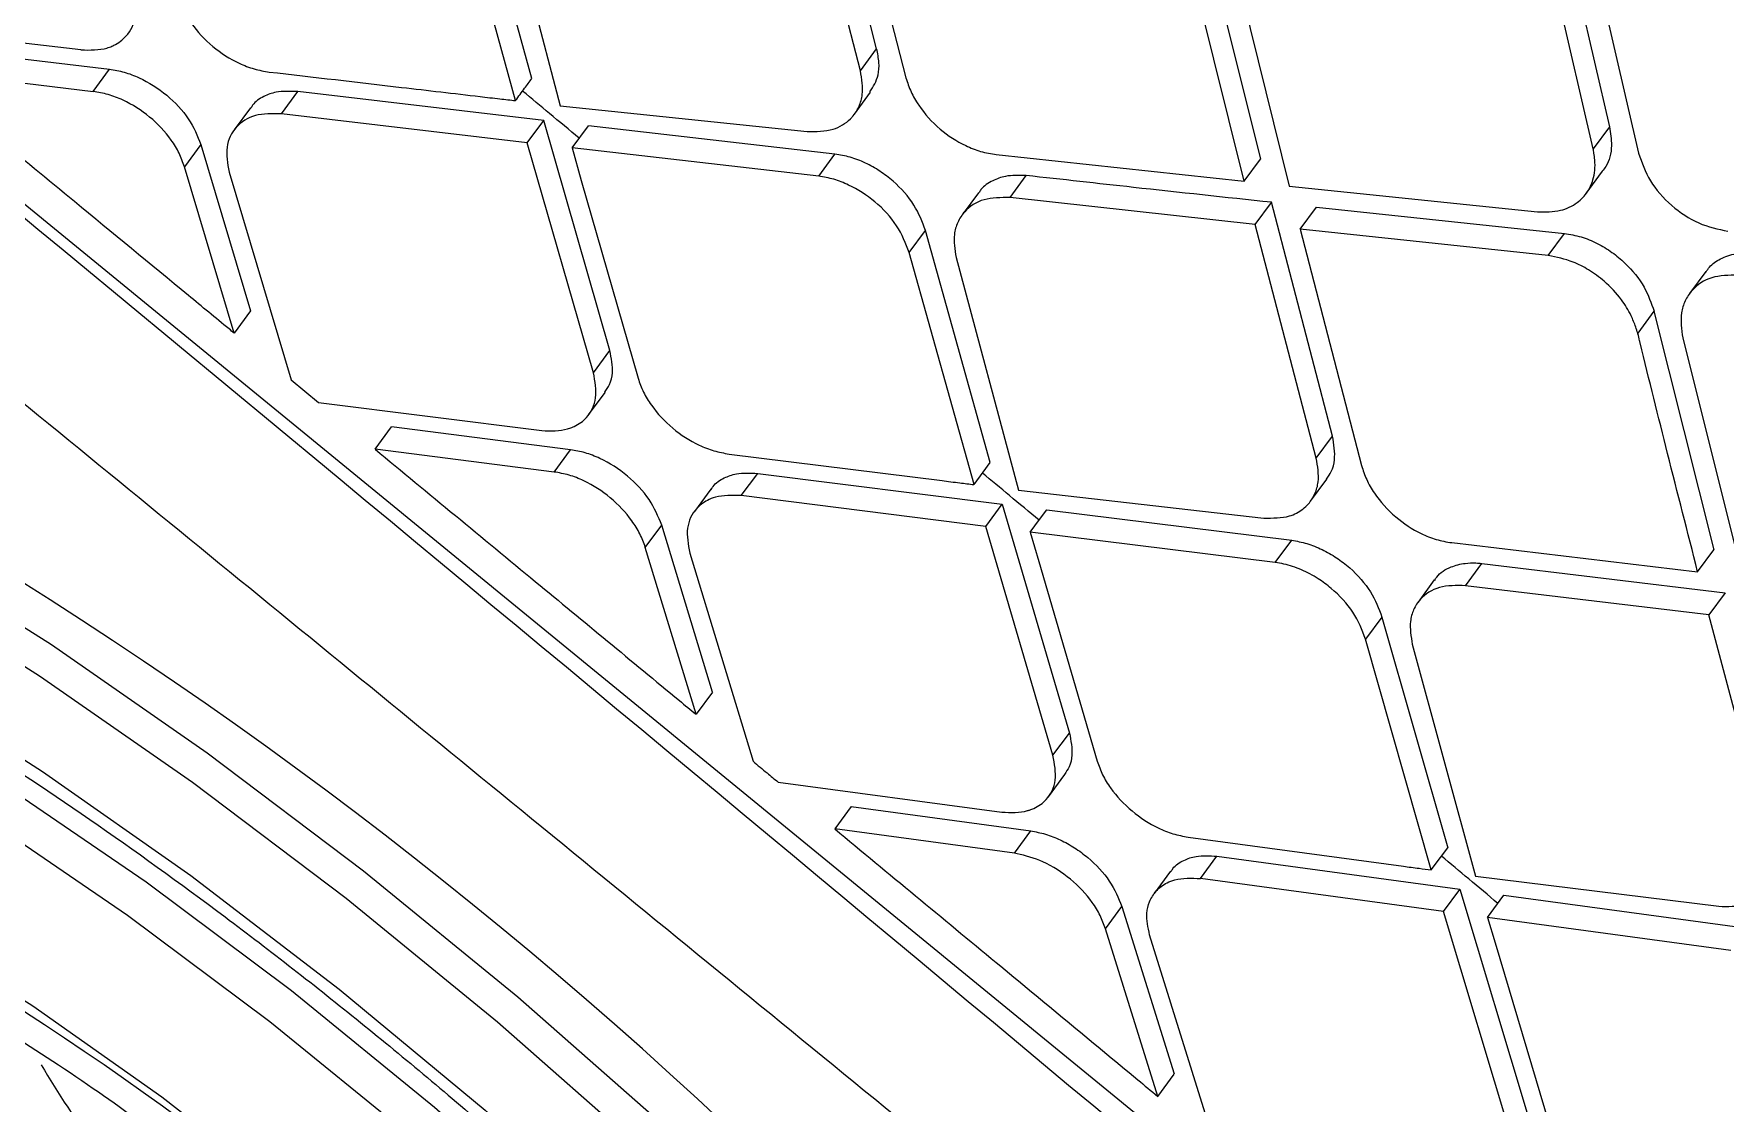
# Model space of a CAD drawing. Extents: x 832 to 912, y 781 to 934.
# Drawn here: x 898.256 to 899.266, y 875.258 to 875.896 of the extents above; entities that cross this region are included whole.
import ezdxf

# ---------------------------------------------------------------- set-up
doc = ezdxf.new("R2010")
doc.units = 0
doc.header["$MEASUREMENT"] = 0
doc.layers.add('1', color=4, linetype='Continuous')

# ---------------------------------------------------------------- blocks, each defined once
blk = doc.blocks.new('2026 SOVEREIGN HL')
at = {"layer": '1', "color": 3, "linetype": 'Continuous', "lineweight": 25}
for p, q in [((67.9497, 77.5304), (65.2952, 79.7039)), ((67.0302, 78.7927), (66.994, 78.9328)), ((67.0205, 78.7795), (66.9843, 78.9196)), ((66.8244, 78.7749), (66.7862, 78.914)), ((67.0114, 78.917), (67.0477, 78.7753)), ((66.8147, 78.7617), (66.7764, 78.9009)), ((66.8046, 78.8983), (66.8414, 78.7586)), ((67.4339, 78.8914), (67.4676, 78.7461)), ((67.2238, 78.8696), (67.2592, 78.7267)), ((67.4579, 78.733), (67.4242, 78.8783)), ((67.4514, 78.8759), (67.4849, 78.7303)), ((67.2495, 78.7136), (67.2141, 78.8565)), ((67.2411, 78.8539), (67.2764, 78.7107)), ((66.5553, 78.792), (66.4223, 78.8078)), ((66.4659, 78.7932), (66.5723, 78.7805)), ((67.0205, 78.7795), (67.0302, 78.7927)), ((66.4562, 78.78), (66.5626, 78.7672)), ((66.5626, 78.7672), (66.5723, 78.7805)), ((66.6565, 78.7574), (66.6467, 78.7442)), ((66.6749, 78.7539), (66.6847, 78.7671)), ((66.8315, 78.7498), (66.6847, 78.7671)), ((66.8414, 78.7586), (66.9887, 78.7433)), ((67.0169, 78.7536), (67.0266, 78.7667)), ((66.8217, 78.7366), (66.6749, 78.7539)), ((66.8217, 78.7366), (66.8315, 78.7498)), ((66.871, 78.6124), (66.8315, 78.7498)), ((66.8484, 78.7335), (66.8582, 78.7467)), ((67.0053, 78.7298), (66.8582, 78.7467)), ((67.4676, 78.7461), (67.4579, 78.733)), ((66.6269, 78.7355), (66.6171, 78.7222)), ((66.6269, 78.7355), (66.6565, 78.6362)), ((66.8612, 78.5992), (66.8217, 78.7366)), ((66.8484, 78.7335), (66.8539, 78.714)), ((66.9956, 78.7166), (66.8484, 78.7335)), ((66.9956, 78.7166), (67.0053, 78.7298)), ((67.1016, 78.7295), (67.2495, 78.7136)), ((66.6467, 78.6229), (66.6171, 78.7222)), ((66.6437, 78.719), (66.6807, 78.5949)), ((67.1098, 78.7038), (67.1195, 78.717)), ((67.2495, 78.7136), (67.2592, 78.7267)), ((67.4537, 78.7062), (67.4635, 78.7195)), ((66.8539, 78.714), (66.8878, 78.5959)), ((67.2764, 78.7107), (67.4246, 78.6953)), ((67.091, 78.7067), (67.0812, 78.6935)), ((67.2561, 78.6878), (67.1098, 78.7038)), ((67.2561, 78.6878), (67.2658, 78.7009)), ((67.3023, 78.5613), (67.2658, 78.701)), ((67.2829, 78.6849), (67.2927, 78.6981)), ((67.2927, 78.6981), (67.4407, 78.6824)), ((67.2926, 78.5482), (67.2561, 78.6878)), ((67.0496, 78.671), (67.0594, 78.6842)), ((67.098, 78.5456), (67.0594, 78.6842)), ((67.2829, 78.6849), (67.3196, 78.5437)), ((67.431, 78.6692), (67.2829, 78.6849)), ((67.431, 78.6692), (67.4407, 78.6824)), ((67.0883, 78.5324), (67.0496, 78.671)), ((67.0776, 78.6681), (67.1148, 78.5291)), ((67.5251, 78.6597), (67.5154, 78.6466)), ((66.6565, 78.6362), (66.6467, 78.6229)), ((67.4941, 78.636), (67.4844, 78.6228)), ((67.4941, 78.636), (67.5299, 78.4935)), ((67.5113, 78.62), (67.5469, 78.4772)), ((66.8612, 78.5992), (66.871, 78.6124)), ((66.6807, 78.5949), (66.697, 78.5814)), ((66.8583, 78.5741), (66.8681, 78.5874)), ((66.697, 78.5814), (66.8303, 78.5646)), ((66.7308, 78.5535), (66.7406, 78.5668)), ((66.8475, 78.5532), (66.7406, 78.5668)), ((67.2926, 78.5482), (67.3023, 78.5613)), ((66.8377, 78.5399), (66.7308, 78.5535)), ((66.8377, 78.5399), (66.8475, 78.5532)), ((66.9421, 78.5506), (67.0692, 78.5348)), ((66.9494, 78.5258), (66.9592, 78.5391)), ((66.9592, 78.5391), (67.1052, 78.5206)), ((67.2891, 78.5224), (67.2989, 78.5356)), ((66.9312, 78.5297), (66.9214, 78.5164)), ((67.0954, 78.5074), (66.9494, 78.5258)), ((67.1148, 78.5291), (67.2612, 78.5124)), ((67.0954, 78.5074), (67.1052, 78.5206)), ((67.1052, 78.5206), (67.1453, 78.384)), ((67.1317, 78.5173), (67.2779, 78.4991)), ((66.8921, 78.4949), (66.9019, 78.5081)), ((66.9322, 78.4085), (66.9019, 78.5081)), ((67.1354, 78.3707), (67.0954, 78.5074)), ((66.9224, 78.3952), (66.8921, 78.4949)), ((67.1219, 78.504), (67.127, 78.4865)), ((67.2681, 78.4859), (67.1219, 78.504)), ((67.2681, 78.4859), (67.2779, 78.4991)), ((67.3734, 78.4977), (67.5202, 78.4803)), ((66.9186, 78.4915), (66.9564, 78.3671)), ((67.127, 78.4865), (67.1618, 78.3672)), ((67.3816, 78.472), (67.3913, 78.4853)), ((67.3913, 78.4853), (67.5366, 78.4678)), ((67.5202, 78.4803), (67.5299, 78.4935)), ((67.363, 78.4754), (67.3533, 78.4621)), ((67.5268, 78.4546), (67.3816, 78.472)), ((67.5366, 78.4678), (67.5268, 78.4546)), ((67.5638, 78.3156), (67.5268, 78.4546)), ((67.3318, 78.4533), (67.322, 78.4401)), ((67.3318, 78.4533), (67.371, 78.3155)), ((67.3612, 78.3022), (67.322, 78.4401)), ((67.3499, 78.437), (67.3876, 78.2986)), ((66.9322, 78.4085), (66.9224, 78.3952)), ((67.1354, 78.3707), (67.1453, 78.384)), ((66.9714, 78.3547), (67.1049, 78.3368)), ((67.1327, 78.3459), (67.1425, 78.3592)), ((67.015, 78.3401), (67.0052, 78.3267)), ((67.015, 78.3401), (67.1223, 78.3255)), ((67.1124, 78.3122), (67.0052, 78.3267)), ((67.1124, 78.3122), (67.1222, 78.3255)), ((67.2161, 78.3218), (67.3446, 78.3045)), ((67.2235, 78.2971), (67.2333, 78.3104)), ((67.2333, 78.3104), (67.3783, 78.2907)), ((67.2056, 78.3014), (67.1958, 78.2881)), ((67.3685, 78.2774), (67.2235, 78.2971)), ((67.3876, 78.2986), (67.5329, 78.2805)), ((67.3685, 78.2774), (67.3783, 78.2906)), ((67.3783, 78.2907), (67.419, 78.1549)), ((67.3948, 78.2738), (67.4046, 78.2871)), ((67.4046, 78.2871), (67.5497, 78.2674)), ((67.1668, 78.2671), (67.1766, 78.2804)), ((67.1766, 78.2804), (67.2078, 78.1804)), ((67.4092, 78.1416), (67.3685, 78.2774)), ((67.3948, 78.2738), (67.3993, 78.2586)), ((67.5399, 78.2541), (67.3948, 78.2738)), ((67.198, 78.167), (67.1668, 78.2671)), ((67.2319, 78.1388), (67.1931, 78.2634)), ((67.3993, 78.2586), (67.4354, 78.1378)), ((67.198, 78.167), (67.2078, 78.1803))]:
    blk.add_line(p, q, dxfattribs=at)
at = {"layer": '1', "color": 3, "linetype": 'Continuous', "lineweight": 25, "flags": 128}
for points in [[(67.3084, 77.2876), (67.3395, 77.2929), (67.3759, 77.3089), (67.4017, 77.3346), (67.4165, 77.3697), (67.4201, 77.4135), (67.4124, 77.4655), (67.3936, 77.525), (67.3639, 77.591), (67.3238, 77.6626), (67.2738, 77.7387), (67.2146, 77.8183), (67.1472, 77.9001), (67.0725, 77.983), (66.9917, 78.0658), (66.9057, 78.1472), (66.8161, 78.2262), (66.7239, 78.3014), (66.6307, 78.3719), (66.5377, 78.4366), (66.4463, 78.4945), (66.3578, 78.5449), (66.2736, 78.5869)], [(66.8921, 78.1337), (66.804, 78.2113), (66.7135, 78.2852), (66.6219, 78.3544), (66.5306, 78.418), (66.4408, 78.4749)], [(67.0883, 78.5324), (67.0937, 78.5398), (67.098, 78.5456)], [(67.1219, 78.504), (67.1274, 78.5115), (67.1317, 78.5173)], [(66.4454, 78.4168), (66.5324, 78.3611), (66.6209, 78.2989), (66.7094, 78.231), (66.7965, 78.1587), (66.8809, 78.0829), (66.9612, 78.0051), (67.0362, 77.9262), (67.1046, 77.8477), (67.1655, 77.7708), (67.2177, 77.6965), (67.2606, 77.6262), (67.2935, 77.561), (67.3157, 77.5018), (67.3271, 77.4496), (67.3273, 77.4052), (67.3164, 77.3694), (67.2946, 77.3426), (67.2621, 77.3253), (67.2196, 77.3179), (67.1677, 77.3203), (67.1072, 77.3325), (67.039, 77.3545), (66.9643, 77.3858)], [(67.2611, 77.3878), (67.268, 77.3967), (67.2813, 77.4296), (67.2834, 77.4712), (67.2741, 77.521), (67.2537, 77.578), (67.2224, 77.6413), (67.1809, 77.7098), (67.1299, 77.7823), (67.0701, 77.8576), (67.0027, 77.9343), (66.9287, 78.0113), (66.8495, 78.0871), (66.7664, 78.1604), (66.6809, 78.2301), (66.5943, 78.2949), (66.5082, 78.3537), (66.4241, 78.4055), (66.3433, 78.4494)], [(67.2478, 77.5248), (67.2306, 77.5711), (67.1999, 77.6332), (67.1591, 77.7005), (67.109, 77.7717), (67.0503, 77.8456), (66.9841, 77.921), (66.9115, 77.9965), (66.8337, 78.071), (66.7521, 78.143), (66.6681, 78.2114), (66.583, 78.275), (66.4985, 78.3328), (66.4159, 78.3836), (66.3366, 78.4268)], [(67.3612, 78.3022), (67.3667, 78.3096), (67.371, 78.3155)], [(66.3791, 78.3082), (66.4512, 78.2686), (66.5266, 78.2211), (66.6036, 78.1667), (66.6804, 78.1068), (66.7553, 78.0425), (66.8266, 77.9754), (66.8928, 77.9069), (66.9524, 77.8386), (67.004, 77.772), (67.0466, 77.7087), (67.079, 77.6499), (67.1007, 77.597), (67.1111, 77.5513), (67.11, 77.5136), (67.0974, 77.4849), (67.0736, 77.4659), (67.0392, 77.4568), (66.9949, 77.458), (66.9416, 77.4695), (66.8807, 77.4908), (66.8134, 77.5216)]]:
    blk.add_lwpolyline(points, dxfattribs=at)
at = {"layer": '1', "color": 3, "linetype": 'Continuous', "lineweight": 25}
for centre, radius, start, end in [((65.0546, 76.1432), 2.7534, 33.83, 63.4643), ((65.5819, 76.7552), 1.7381, 32.3613, 62.4637), ((67.02, 78.4732), 0.5667, 210.4722, 222.5557)]:
    blk.add_arc(centre, radius, start, end, dxfattribs=at)
for points, knots in [([(61.3533, 82.7876), (61.4809, 82.6836), (61.7413, 82.4714), (62.1237, 82.1604), (62.4895, 81.8632), (62.8226, 81.5926), (63.1215, 81.3499), (63.3865, 81.1347), (63.6181, 80.9467), (63.818, 80.7843), (64.0052, 80.6322), (64.1895, 80.4824), (64.3846, 80.3237), (64.5854, 80.1603), (64.7957, 79.9891), (65.0202, 79.8062), (65.2592, 79.6114), (65.5153, 79.4025), (65.7928, 79.1761), (66.1009, 78.9244), (66.4468, 78.6418), (66.8224, 78.3345), (67.2266, 78.0038), (67.6579, 77.651), (68.1234, 77.2704), (68.6072, 76.8749), (68.9361, 76.6068), (69.0982, 76.4746)], [0, 0, 0, 0, 0.049445, 0.100866, 0.148055, 0.191016, 0.22976, 0.263698, 0.293563, 0.319356, 0.341079, 0.366002, 0.390687, 0.416599, 0.443737, 0.472101, 0.503524, 0.536326, 0.571311, 0.611051, 0.655739, 0.705377, 0.75672, 0.812473, 0.872625, 0.937195, 1, 1, 1, 1]), ([(69.1122, 76.5144), (69.1118, 76.5148), (69.1082, 76.5178), (69.0962, 76.5278), (69.0536, 76.5638), (68.8946, 76.6979), (68.2765, 77.2205), (67.0549, 78.2558), (65.9379, 79.1734), (65.2946, 79.7019)], [0, 0, 0, 0, 0.000353, 0.002828, 0.009436, 0.033986, 0.128384, 0.498019, 1, 1, 1, 1]), ([(67.9677, 76.6843), (67.9522, 76.6652), (67.9214, 76.6272), (67.8466, 76.5972), (67.7528, 76.5877), (67.6395, 76.6005), (67.5086, 76.6355), (67.3625, 76.692), (67.2036, 76.7685), (67.0348, 76.8633), (66.8586, 76.975), (66.678, 77.1015), (66.496, 77.2403), (66.3154, 77.389), (66.1394, 77.5449), (65.971, 77.7055), (65.813, 77.8682), (65.6678, 78.0302), (65.5383, 78.1887), (65.4268, 78.3412), (65.3354, 78.4851), (65.2658, 78.618), (65.2189, 78.738), (65.1961, 78.8428), (65.1962, 78.9319), (65.2167, 78.9758), (65.227, 78.9977)], [0, 0, 0, 0, 0.041592, 0.083214, 0.124887, 0.166634, 0.208282, 0.250094, 0.291784, 0.333525, 0.375239, 0.416796, 0.458576, 0.500203, 0.541828, 0.583472, 0.625154, 0.666837, 0.708546, 0.750195, 0.791886, 0.833564, 0.875219, 0.916884, 0.958438, 1, 1, 1, 1]), ([(67.8875, 76.9308), (67.8798, 76.9201), (67.8657, 76.9006), (67.8397, 76.8811), (67.8103, 76.8658), (67.7764, 76.8551), (67.7369, 76.8495), (67.7031, 76.8486), (67.6748, 76.8498), (67.6505, 76.8521), (67.6253, 76.8556), (67.5991, 76.8603), (67.5719, 76.8662), (67.5456, 76.8728), (67.5158, 76.8813), (67.487, 76.8904), (67.4564, 76.9012), (67.4275, 76.9119), (67.3943, 76.9252), (67.332, 76.9518), (67.2414, 76.9954), (67.147, 77.0474), (67.0805, 77.0866), (67.0406, 77.1109), (67.0002, 77.1363), (66.9595, 77.1626), (66.9207, 77.1883), (66.8786, 77.2168), (66.8227, 77.2558), (66.7462, 77.3111), (66.661, 77.3757), (66.5802, 77.4396), (66.5102, 77.497), (66.4397, 77.5565), (66.3671, 77.6198), (66.2909, 77.6886), (66.2198, 77.7552), (66.1532, 77.8197), (66.0868, 77.8861), (66.0147, 77.961), (65.9417, 78.0405), (65.8737, 78.118), (65.8223, 78.1796), (65.7834, 78.2279), (65.7478, 78.2735), (65.7095, 78.3244), (65.6719, 78.3773), (65.6372, 78.4287), (65.6046, 78.4798), (65.5692, 78.5398), (65.5356, 78.6032), (65.5059, 78.6689), (65.4851, 78.7258), (65.4724, 78.7725), (65.4645, 78.8148), (65.4616, 78.8506), (65.4629, 78.884), (65.4671, 78.9095), (65.4741, 78.9323), (65.4807, 78.9468), (65.4854, 78.9549), (65.4868, 78.9572), (65.4872, 78.9579), (65.4874, 78.9582)], [0, 0, 0, 0, 0.02542, 0.04617, 0.062237, 0.0865, 0.107295, 0.124614, 0.135021, 0.145431, 0.155844, 0.16626, 0.176679, 0.1871, 0.195617, 0.20888, 0.217293, 0.226893, 0.237681, 0.249656, 0.286176, 0.31973, 0.330747, 0.341765, 0.352782, 0.363799, 0.374817, 0.383992, 0.397482, 0.41936, 0.444455, 0.464566, 0.483075, 0.499981, 0.520841, 0.541703, 0.562565, 0.580476, 0.599015, 0.621173, 0.646416, 0.669062, 0.690048, 0.701844, 0.713042, 0.732021, 0.749364, 0.763487, 0.782074, 0.800394, 0.825398, 0.850387, 0.875359, 0.895022, 0.911607, 0.934725, 0.949433, 0.966918, 0.980715, 0.9945, 0.998285, 0.999402, 1, 1, 1, 1]), ([(66.5553, 78.792), (66.5608, 78.7919), (66.5669, 78.7918), (66.5728, 78.7938), (66.577, 78.7956), (66.5837, 78.8006), (66.5892, 78.8115), (66.5875, 78.8219), (66.5866, 78.8271)], [0, 0, 0, 0, 0.249572, 0.278598, 0.33013, 0.500414, 0.750346, 1, 1, 1, 1]), ([(66.6133, 78.824), (66.6142, 78.8212), (66.6161, 78.8158), (66.6225, 78.8053), (66.6334, 78.7935), (66.6471, 78.7849), (66.6588, 78.7803), (66.6647, 78.7793), (66.6677, 78.7788)], [0, 0, 0, 0, 0.130296, 0.257239, 0.500161, 0.739707, 0.867353, 1, 1, 1, 1]), ([(67.0262, 78.767), (67.0282, 78.7701), (67.0313, 78.7752), (67.0319, 78.7845), (67.0308, 78.7899), (67.0302, 78.7927)], [0, 0, 0, 0, 0.4467464, 0.7204842, 1, 1, 1, 1]), ([(66.6467, 78.6229), (66.6457, 78.6237), (66.6366, 78.6312), (66.6048, 78.6574), (66.5423, 78.7089), (66.4879, 78.7538), (66.4562, 78.78)], [0, 0, 0, 0, 0.015652, 0.142917, 0.500003, 1, 1, 1, 1]), ([(66.5723, 78.7805), (66.5753, 78.78), (66.5811, 78.779), (66.5929, 78.7745), (66.6069, 78.7656), (66.6205, 78.7511), (66.6248, 78.7407), (66.6269, 78.7355)], [0, 0, 0, 0, 0.128723, 0.256312, 0.507275, 0.754916, 1, 1, 1, 1]), ([(66.6677, 78.7788), (66.694, 78.7758), (66.7359, 78.7709), (66.7779, 78.766), (66.7935, 78.7642)], [0, 0, 0, 0, 0.627629, 1, 1, 1, 1]), ([(66.9887, 78.7433), (66.9941, 78.7433), (67.0043, 78.7433), (67.0122, 78.7484), (67.017, 78.7534), (67.0199, 78.758), (67.0225, 78.767), (67.0213, 78.7746), (67.0205, 78.7795)], [0, 0, 0, 0, 0.249194, 0.469225, 0.49899, 0.639499, 0.769991, 1, 1, 1, 1]), ([(66.6847, 78.7671), (66.6802, 78.7673), (66.6727, 78.7676), (66.6639, 78.7642), (66.6588, 78.7609), (66.657, 78.7578), (66.6567, 78.7572)], [0, 0, 0, 0, 0.3747409, 0.6284597, 0.9259652, 1, 1, 1, 1]), ([(66.8147, 78.7617), (66.8165, 78.7642), (66.8197, 78.7686), (66.823, 78.773), (66.8244, 78.7749)], [0, 0, 0, 0, 0.5600438, 1, 1, 1, 1]), ([(66.8527, 78.7393), (66.8468, 78.7442), (66.8355, 78.7536), (66.8243, 78.7629), (66.8189, 78.7674)], [0, 0, 0, 0, 0.523844, 1, 1, 1, 1]), ([(67.0477, 78.7753), (67.0486, 78.7725), (67.0504, 78.767), (67.0566, 78.7563), (67.0673, 78.7443), (67.0808, 78.7356), (67.0925, 78.731), (67.0985, 78.73), (67.1016, 78.7295)], [0, 0, 0, 0, 0.128536, 0.25497, 0.500547, 0.734841, 0.863667, 1, 1, 1, 1]), ([(66.6171, 78.7222), (66.6161, 78.7249), (66.6142, 78.7303), (66.6079, 78.7407), (66.5969, 78.7525), (66.5831, 78.7612), (66.5714, 78.7657), (66.5655, 78.7667), (66.5626, 78.7672)], [0, 0, 0, 0, 0.129099, 0.255621, 0.500146, 0.741206, 0.868485, 1, 1, 1, 1]), ([(66.7935, 78.7642), (66.7974, 78.7637), (66.8045, 78.7629), (66.8116, 78.7621), (66.8147, 78.7617)], [0, 0, 0, 0, 0.559997, 1, 1, 1, 1]), ([(66.6749, 78.7539), (66.6694, 78.7539), (66.6586, 78.7541), (66.6471, 78.7465), (66.641, 78.7345), (66.6428, 78.7242), (66.6437, 78.719)], [0, 0, 0, 0, 0.249779, 0.499796, 0.750027, 1, 1, 1, 1]), ([(67.4676, 78.7461), (67.4682, 78.7423), (67.4695, 78.7337), (67.4673, 78.7246), (67.464, 78.7205), (67.4632, 78.7196)], [0, 0, 0, 0, 0.378339, 0.865953, 1, 1, 1, 1]), ([(67.0594, 78.6842), (67.0574, 78.6893), (67.0534, 78.6997), (67.0426, 78.7119), (67.0322, 78.7198), (67.0235, 78.7247), (67.0143, 78.7283), (67.0083, 78.7293), (67.0053, 78.7298)], [0, 0, 0, 0, 0.236567, 0.481306, 0.607511, 0.736006, 0.866818, 1, 1, 1, 1]), ([(67.4246, 78.6953), (67.4293, 78.6953), (67.4382, 78.6952), (67.4483, 78.7001), (67.4546, 78.7067), (67.4585, 78.7152), (67.4593, 78.7234), (67.4584, 78.7298), (67.458, 78.7321), (67.4579, 78.733)], [0, 0, 0, 0, 0.213071, 0.401082, 0.564011, 0.70174, 0.900948, 0.963014, 1, 1, 1, 1]), ([(67.4849, 78.7303), (67.4869, 78.7247), (67.4908, 78.7135), (67.5041, 78.6986), (67.5208, 78.6874), (67.5324, 78.685), (67.5382, 78.6837)], [0, 0, 0, 0, 0.248789, 0.500451, 0.747799, 1, 1, 1, 1]), ([(67.1195, 78.717), (67.1152, 78.7171), (67.1079, 78.7173), (67.0989, 78.7139), (67.0935, 78.7104), (67.0916, 78.7073), (67.0912, 78.7066)], [0, 0, 0, 0, 0.361108, 0.61566, 0.919088, 1, 1, 1, 1]), ([(67.2658, 78.701), (67.2383, 78.7039), (67.1895, 78.7092), (67.1408, 78.7146), (67.1195, 78.717)], [0, 0, 0, 0, 0.562687, 1, 1, 1, 1]), ([(67.0496, 78.671), (67.0475, 78.6764), (67.0433, 78.6872), (67.0298, 78.7018), (67.0161, 78.7105), (67.0045, 78.7151), (66.9986, 78.7161), (66.9956, 78.7166)], [0, 0, 0, 0, 0.251011, 0.499988, 0.738928, 0.86681, 1, 1, 1, 1]), ([(67.1098, 78.7038), (67.1044, 78.7038), (67.0935, 78.7038), (67.0834, 78.6972), (67.0784, 78.6893), (67.0757, 78.6803), (67.0769, 78.6729), (67.0776, 78.6681)], [0, 0, 0, 0, 0.249207, 0.498603, 0.64331, 0.775266, 1, 1, 1, 1]), ([(67.4407, 78.6824), (67.444, 78.6818), (67.4505, 78.6808), (67.4602, 78.6767), (67.4691, 78.6714), (67.4791, 78.663), (67.489, 78.651), (67.4925, 78.6408), (67.4942, 78.636)], [0, 0, 0, 0, 0.144189, 0.282928, 0.41624, 0.544117, 0.782614, 1, 1, 1, 1]), ([(67.4844, 78.6228), (67.484, 78.624), (67.483, 78.6274), (67.4802, 78.6343), (67.4744, 78.6439), (67.4656, 78.6534), (67.4555, 78.6607), (67.444, 78.6666), (67.436, 78.6682), (67.431, 78.6692)], [0, 0, 0, 0, 0.057974, 0.160723, 0.308423, 0.500931, 0.649937, 0.782904, 1, 1, 1, 1]), ([(67.5253, 78.6595), (67.5259, 78.6604), (67.528, 78.6637), (67.5339, 78.6676), (67.5429, 78.6709), (67.5503, 78.6707), (67.5541, 78.6706)], [0, 0, 0, 0, 0.114197, 0.384073, 0.679337, 1, 1, 1, 1]), ([(67.5444, 78.6575), (67.5389, 78.6574), (67.5279, 78.6573), (67.5177, 78.6503), (67.5125, 78.6424), (67.5095, 78.6331), (67.5106, 78.6251), (67.5113, 78.62)], [0, 0, 0, 0, 0.249408, 0.498763, 0.634344, 0.76324, 1, 1, 1, 1]), ([(67.5202, 78.4803), (67.5142, 78.5039), (67.5026, 78.5493), (67.4912, 78.5952), (67.4857, 78.6178), (67.4856, 78.6182), (67.4852, 78.6197), (67.4849, 78.6212), (67.4845, 78.6227), (67.4844, 78.6228), (67.4844, 78.6228), (67.4844, 78.6228)], [0, 0, 0, 0, 0.497338, 0.959976, 0.966035, 0.968165, 0.968425, 0.997889, 0.999401, 0.999944, 1, 1, 1, 1]), ([(66.8679, 78.5875), (66.8689, 78.589), (66.8713, 78.5924), (66.8732, 78.6006), (66.8719, 78.6079), (66.871, 78.6124)], [0, 0, 0, 0, 0.233883, 0.522476, 1, 1, 1, 1]), ([(66.8303, 78.5646), (66.8357, 78.5645), (66.8417, 78.5643), (66.8475, 78.5662), (66.8518, 78.5679), (66.8585, 78.5729), (66.8639, 78.5837), (66.8621, 78.594), (66.8612, 78.5992)], [0, 0, 0, 0, 0.249584, 0.275176, 0.325603, 0.500449, 0.750424, 1, 1, 1, 1]), ([(66.8878, 78.5959), (66.8888, 78.5931), (66.8907, 78.5877), (66.897, 78.5773), (66.908, 78.5655), (66.9216, 78.5568), (66.9332, 78.5522), (66.9391, 78.5512), (66.9421, 78.5506)], [0, 0, 0, 0, 0.130148, 0.257021, 0.5001, 0.739454, 0.867173, 1, 1, 1, 1]), ([(67.2987, 78.5357), (67.2997, 78.5372), (67.3021, 78.5405), (67.3043, 78.5489), (67.3031, 78.5565), (67.3023, 78.5613)], [0, 0, 0, 0, 0.220965, 0.50289, 1, 1, 1, 1]), ([(66.7308, 78.5535), (66.7628, 78.5271), (66.8233, 78.4771), (66.8872, 78.4243), (66.9191, 78.3979), (66.9224, 78.3952)], [0, 0, 0, 0, 0.500001, 0.948217, 1, 1, 1, 1]), ([(66.9019, 78.5081), (66.8998, 78.5133), (66.8955, 78.5237), (66.8819, 78.5382), (66.8679, 78.5471), (66.8561, 78.5517), (66.8504, 78.5527), (66.8475, 78.5532)], [0, 0, 0, 0, 0.244867, 0.492311, 0.743297, 0.871029, 1, 1, 1, 1]), ([(67.2612, 78.5124), (67.2666, 78.5124), (67.2755, 78.5123), (67.2836, 78.5167), (67.2887, 78.5214), (67.292, 78.5267), (67.2946, 78.5357), (67.2934, 78.5433), (67.2926, 78.5482)], [0, 0, 0, 0, 0.248961, 0.413112, 0.499213, 0.639532, 0.769913, 1, 1, 1, 1]), ([(66.8921, 78.4949), (66.8912, 78.4976), (66.8892, 78.5029), (66.8828, 78.5133), (66.8718, 78.5251), (66.8581, 78.5338), (66.8465, 78.5384), (66.8406, 78.5394), (66.8377, 78.5399)], [0, 0, 0, 0, 0.12903, 0.255467, 0.50011, 0.740832, 0.868189, 1, 1, 1, 1]), ([(66.9315, 78.5295), (66.9318, 78.5301), (66.9335, 78.5331), (66.9387, 78.5364), (66.9474, 78.5396), (66.9548, 78.5393), (66.9592, 78.5391)], [0, 0, 0, 0, 0.078171, 0.375365, 0.628332, 1, 1, 1, 1]), ([(67.1271, 78.5111), (67.1213, 78.516), (67.11, 78.5254), (67.0987, 78.5348), (67.0933, 78.5393)], [0, 0, 0, 0, 0.520826, 1, 1, 1, 1]), ([(67.3196, 78.5437), (67.3205, 78.5409), (67.3223, 78.5354), (67.3285, 78.5247), (67.3392, 78.5127), (67.3527, 78.5039), (67.3643, 78.4992), (67.3703, 78.4982), (67.3734, 78.4977)], [0, 0, 0, 0, 0.128268, 0.254622, 0.500578, 0.734595, 0.863473, 1, 1, 1, 1]), ([(66.9494, 78.5258), (66.944, 78.5259), (66.9365, 78.5261), (66.928, 78.5226), (66.9211, 78.5173), (66.9159, 78.5069), (66.9177, 78.4966), (66.9186, 78.4915)], [0, 0, 0, 0, 0.249496, 0.342756, 0.500403, 0.750394, 1, 1, 1, 1]), ([(67.0692, 78.5348), (67.0727, 78.5343), (67.0791, 78.5335), (67.0855, 78.5327), (67.0882, 78.5324)], [0, 0, 0, 0, 0.560013, 1, 1, 1, 1]), ([(67.2779, 78.4991), (67.2809, 78.4986), (67.2869, 78.4975), (67.2961, 78.4938), (67.3047, 78.4889), (67.3151, 78.4809), (67.3259, 78.4687), (67.3298, 78.4584), (67.3318, 78.4533)], [0, 0, 0, 0, 0.134027, 0.265406, 0.394214, 0.520487, 0.764716, 1, 1, 1, 1]), ([(66.2926, 78.4888), (66.3049, 78.483), (66.3406, 78.4661), (66.4032, 78.4325), (66.4806, 78.3861), (66.5604, 78.3333), (66.6414, 78.2749), (66.7223, 78.2118), (66.802, 78.1449), (66.8791, 78.0752), (66.9527, 78.0037), (67.0215, 77.9316), (67.0846, 77.8598), (67.141, 77.7895), (67.19, 77.7218), (67.2307, 77.6579), (67.2627, 77.5989), (67.2856, 77.5459), (67.2992, 77.5003), (67.3043, 77.4631), (67.3014, 77.4358), (67.2966, 77.4214), (67.2912, 77.4164), (67.2898, 77.4151)], [0, 0, 0, 0, 0.026739, 0.077253, 0.127964, 0.178849, 0.229851, 0.280928, 0.33205, 0.383187, 0.434315, 0.485405, 0.53643, 0.587352, 0.638127, 0.688686, 0.738938, 0.788757, 0.837996, 0.886584, 0.934897, 0.983996, 1, 1, 1, 1]), ([(67.322, 78.4401), (67.3199, 78.4455), (67.3157, 78.4563), (67.3042, 78.4686), (67.2933, 78.4767), (67.2837, 78.4819), (67.2749, 78.4847), (67.2698, 78.4856), (67.2681, 78.4859)], [0, 0, 0, 0, 0.250694, 0.499546, 0.623614, 0.771003, 0.922895, 1, 1, 1, 1]), ([(67.3633, 78.4752), (67.3636, 78.4759), (67.3658, 78.4795), (67.372, 78.4832), (67.3804, 78.4855), (67.3868, 78.4857), (67.3902, 78.4854), (67.3913, 78.4853)], [0, 0, 0, 0, 0.0784638, 0.441374, 0.7161475, 0.9024582, 1, 1, 1, 1]), ([(67.3816, 78.472), (67.3762, 78.4721), (67.3654, 78.4722), (67.3554, 78.4657), (67.3505, 78.458), (67.3479, 78.4491), (67.3491, 78.4417), (67.3499, 78.437)], [0, 0, 0, 0, 0.249108, 0.498533, 0.64257, 0.774296, 1, 1, 1, 1]), ([(67.1453, 78.384), (67.1461, 78.3794), (67.1475, 78.3722), (67.1456, 78.364), (67.1433, 78.3608), (67.1423, 78.3593)], [0, 0, 0, 0, 0.4817874, 0.7714796, 1, 1, 1, 1]), ([(66.9564, 78.3671), (66.9592, 78.3648), (66.9642, 78.3606), (66.9692, 78.3565), (66.9714, 78.3547)], [0, 0, 0, 0, 0.559918, 1, 1, 1, 1]), ([(67.1049, 78.3368), (67.1104, 78.3365), (67.1159, 78.3363), (67.1208, 78.3378), (67.1221, 78.3382), (67.1262, 78.3398), (67.1328, 78.3446), (67.1382, 78.3553), (67.1364, 78.3656), (67.1354, 78.3707)], [0, 0, 0, 0, 0.24954, 0.257722, 0.272531, 0.322091, 0.500451, 0.750521, 1, 1, 1, 1]), ([(67.1618, 78.3672), (67.1628, 78.3645), (67.1647, 78.3591), (67.1711, 78.3487), (67.1821, 78.3369), (67.1957, 78.3281), (67.2072, 78.3235), (67.2131, 78.3224), (67.2161, 78.3218)], [0, 0, 0, 0, 0.130054, 0.25685, 0.50005, 0.739264, 0.867033, 1, 1, 1, 1]), ([(67.0052, 78.3267), (67.0373, 78.3001), (67.0976, 78.2502), (67.1619, 78.1969), (67.194, 78.1703), (67.198, 78.167)], [0, 0, 0, 0, 0.500003, 0.938369, 1, 1, 1, 1]), ([(67.1222, 78.3255), (67.1251, 78.325), (67.1309, 78.3239), (67.1398, 78.3204), (67.1484, 78.3156), (67.1589, 78.3079), (67.1702, 78.2958), (67.1745, 78.2855), (67.1766, 78.2804)], [0, 0, 0, 0, 0.129422, 0.257394, 0.384049, 0.509534, 0.756277, 1, 1, 1, 1]), ([(67.5329, 78.2805), (67.5382, 78.2804), (67.547, 78.2803), (67.5551, 78.2845), (67.5601, 78.2891), (67.5634, 78.2944), (67.5659, 78.3032), (67.5646, 78.3108), (67.5638, 78.3156)], [0, 0, 0, 0, 0.248888, 0.411661, 0.499156, 0.63951, 0.769902, 1, 1, 1, 1]), ([(67.1668, 78.2671), (67.1658, 78.2697), (67.1639, 78.275), (67.1575, 78.2854), (67.1463, 78.2973), (67.1303, 78.3077), (67.1182, 78.311), (67.113, 78.3121), (67.1124, 78.3122)], [0, 0, 0, 0, 0.129083, 0.255604, 0.500433, 0.749925, 0.973399, 1, 1, 1, 1]), ([(67.2058, 78.3012), (67.2062, 78.3018), (67.2079, 78.3048), (67.213, 78.308), (67.2217, 78.3111), (67.229, 78.3107), (67.2333, 78.3104)], [0, 0, 0, 0, 0.079184, 0.37813, 0.631494, 1, 1, 1, 1]), ([(67.3446, 78.3045), (67.3477, 78.304), (67.3532, 78.3033), (67.3588, 78.3025), (67.3612, 78.3022)], [0, 0, 0, 0, 0.560029, 1, 1, 1, 1]), ([(67.401, 78.2822), (67.3952, 78.2871), (67.384, 78.2965), (67.3727, 78.3059), (67.3673, 78.3105)], [0, 0, 0, 0, 0.518205, 1, 1, 1, 1]), ([(67.1931, 78.2634), (67.1922, 78.2679), (67.1907, 78.275), (67.1929, 78.2837), (67.1968, 78.2901), (67.2023, 78.2942), (67.2107, 78.2976), (67.2181, 78.2973), (67.2235, 78.2971)], [0, 0, 0, 0, 0.21669, 0.350236, 0.500346, 0.659997, 0.750459, 1, 1, 1, 1]), ([(66.4336, 78.2495), (66.4419, 78.2452), (66.4652, 78.2331), (66.5083, 78.2078), (66.5602, 78.1742), (66.5958, 78.1481), (66.6125, 78.1358)], [0, 0, 0, 0, 0.159485, 0.444735, 0.739379, 1, 1, 1, 1])]:
    blk.add_open_spline(points, degree=3, knots=knots, dxfattribs=at)

msp = doc.modelspace()

# ---------------------------------------------------------------- block references
at = {"layer": '1'}
msp.add_blockref('2026 SOVEREIGN HL', (831.7292, 797.0948), dxfattribs=at)

doc.saveas('drawing.dxf')
